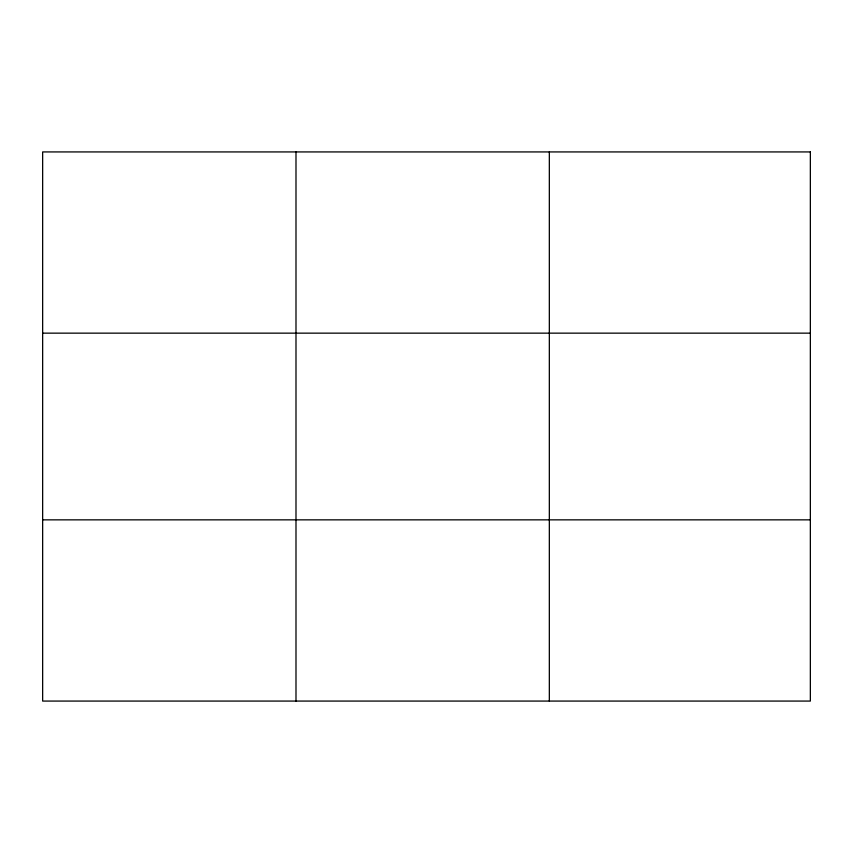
<?xml version="1.0" encoding="UTF-8"?>
<svg xmlns="http://www.w3.org/2000/svg" width="853" height="853" viewBox="0 0 853 853"><rect width="100%" height="100%" fill="white"/><g stroke="black" fill="none" stroke-linecap="round" stroke-linejoin="round"><path stroke-width="1.28" d="M295.991 701.07L295.991 151.93M549.332 701.07L549.332 151.93M42.65 333.15L810.35 333.15M42.65 519.85L810.35 519.85M810.35 151.93L810.35 701.07L42.65 701.07L42.65 151.93L810.35 151.93"/></g></svg>
